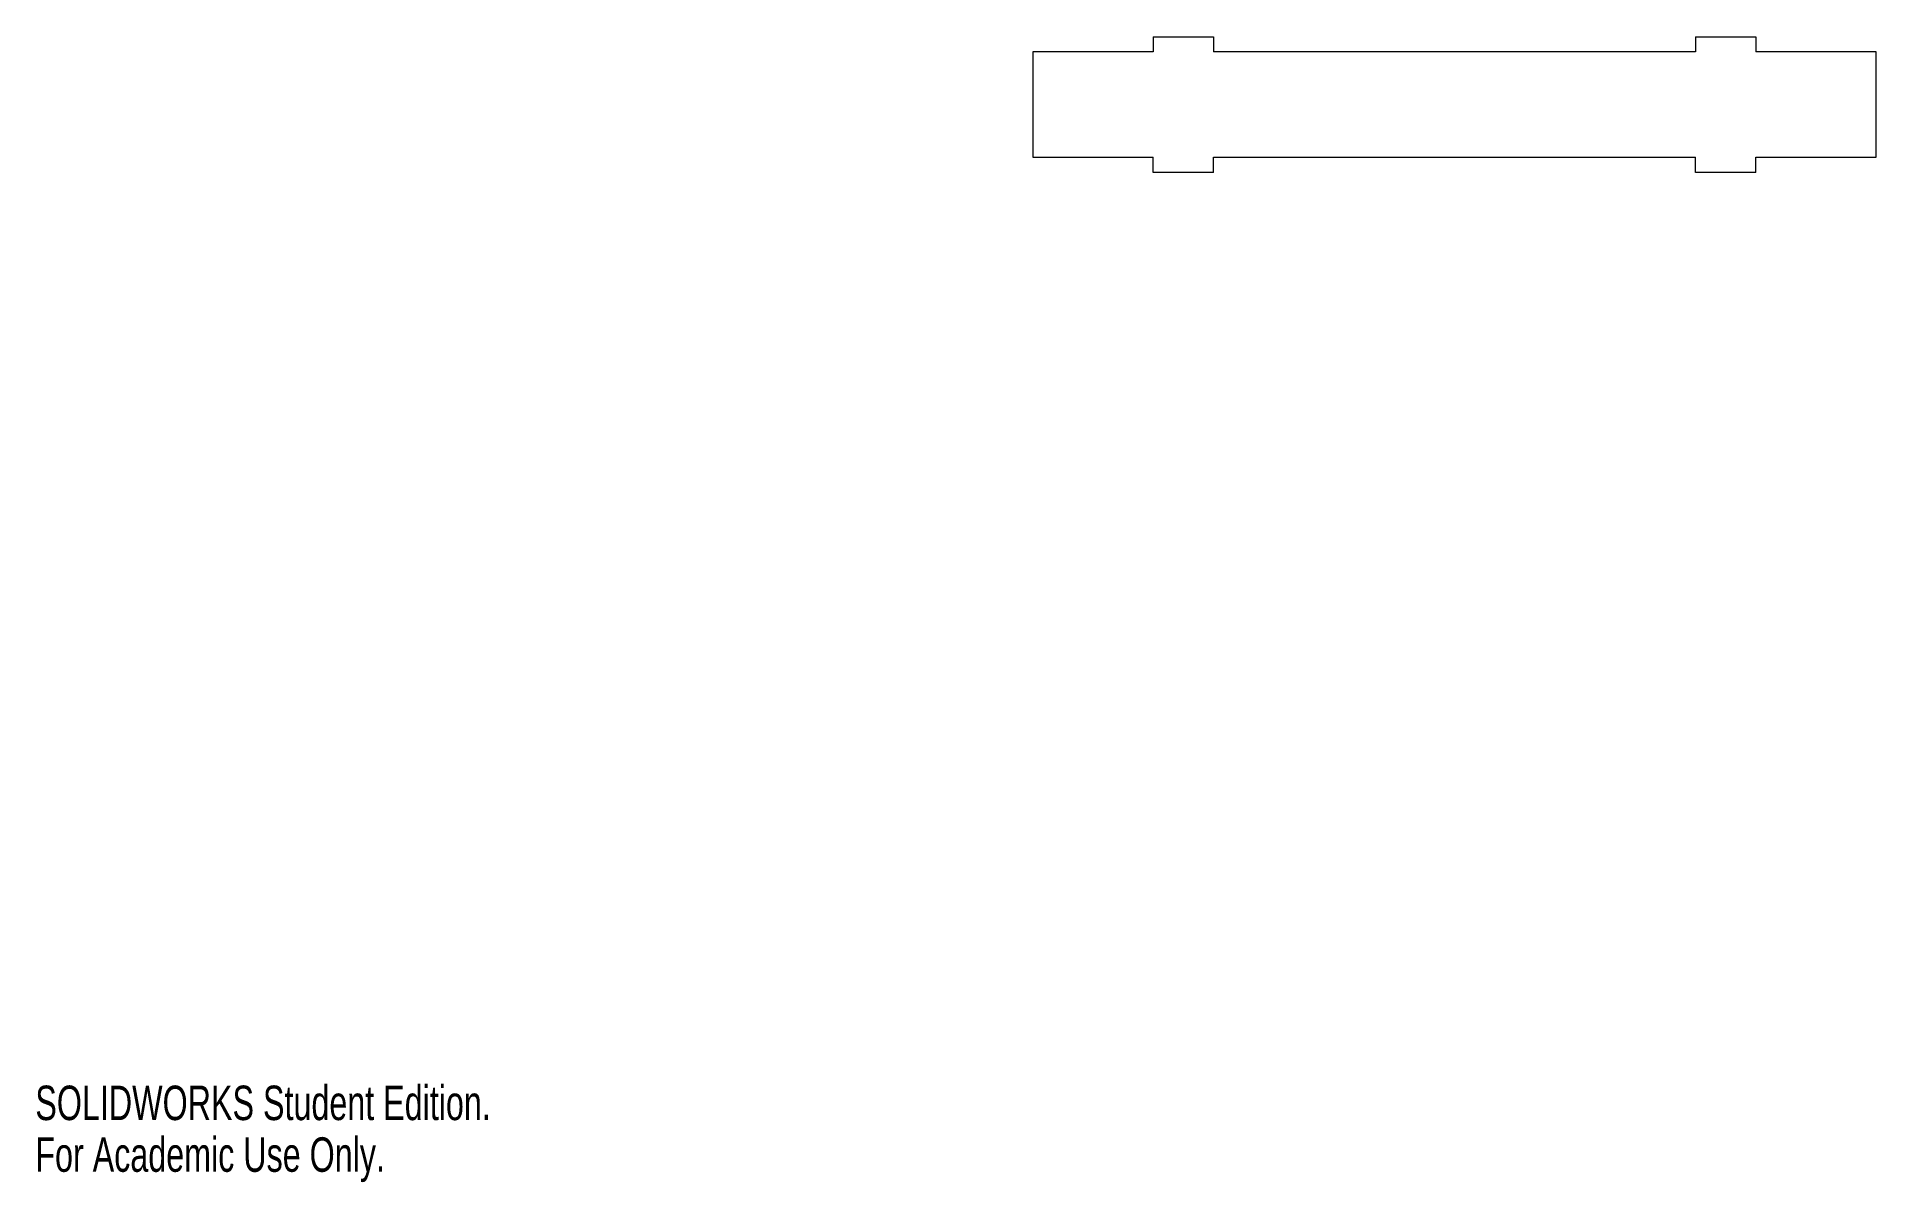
# Model space of a CAD drawing. Header units: inches. Extents: x 0 to 15.3, y 0 to 9.5.
import ezdxf

# ---------------------------------------------------------------- set-up
doc = ezdxf.new("R2010")
doc.units = ezdxf.units.IN
doc.header["$MEASUREMENT"] = 0
doc.styles.add('SLDTEXTSTYLE0', font='TXT', dxfattribs={"width": 0.7})

msp = doc.modelspace()

# ---------------------------------------------------------------- linework, layer by layer
at = {"color": 7, "linetype": 'Continuous', "lineweight": 15}
for p, q in [((9.279, 9.503), (9.279, 9.378)), ((9.279, 9.503), (9.779, 9.503)), ((9.779, 9.503), (9.779, 9.378)), ((13.779, 9.503), (13.779, 9.378)), ((13.779, 9.503), (14.279, 9.503)), ((14.279, 9.503), (14.279, 9.378)), ((8.279, 9.378), (8.279, 8.503)), ((9.279, 9.378), (8.279, 9.378)), ((13.779, 9.378), (9.779, 9.378)), ((15.279, 9.378), (14.279, 9.378)), ((15.279, 8.503), (15.279, 9.378)), ((8.279, 8.503), (9.279, 8.503)), ((9.279, 8.378), (9.279, 8.503)), ((9.779, 8.378), (9.779, 8.503)), ((9.779, 8.503), (13.779, 8.503)), ((13.779, 8.378), (13.779, 8.503)), ((14.279, 8.503), (15.279, 8.503)), ((14.279, 8.378), (14.279, 8.503)), ((9.779, 8.378), (9.279, 8.378)), ((14.279, 8.378), (13.779, 8.378))]:
    msp.add_line(p, q, dxfattribs=at)

# ---------------------------------------------------------------- texts
at = {"color": 7, "linetype": 'Continuous', "char_height": 0.28606, "attachment_point": 1, "style": 'SLDTEXTSTYLE0'}
for s, insert in [('SOLIDWORKS Student Edition.', (0, 0.798)), ('For Academic Use Only.', (0, 0.369))]:
    msp.add_mtext(s, dxfattribs=dict(at, insert=insert))

doc.saveas('drawing.dxf')
